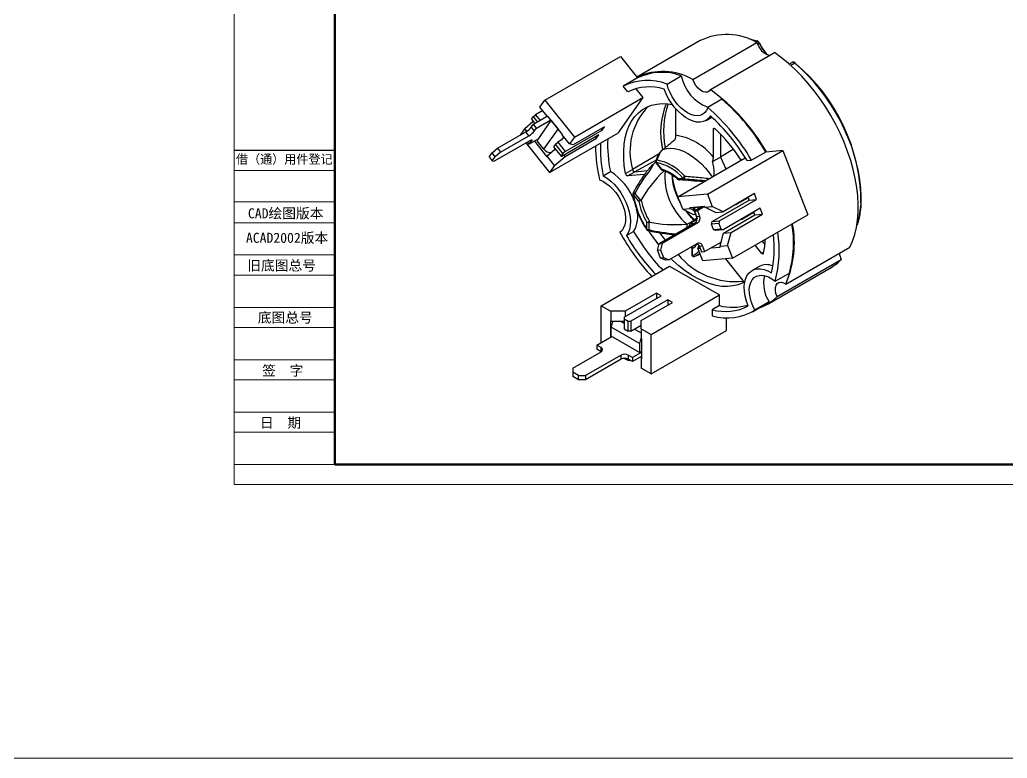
# Model space of a CAD drawing. Header units: millimetres. Extents: x 2517 to 6633, y 792 to 3241.
# Drawn here: x 3152.4 to 3250.5, y 1110 to 1183.3 of the extents above; entities that cross this region are included whole.
import ezdxf

# ---------------------------------------------------------------- set-up
doc = ezdxf.new("R2010")
doc.units = ezdxf.units.MM
for name, color, linetype, lineweight in [('实线', 7, 'Continuous', 25), ('尺寸标注', 2, 'Continuous', 9), ('引导线', 6, 'Continuous', 9), ('文本', 3, 'Continuous', 15), ('粗实线', 9, 'Continuous', 50)]:
    doc.layers.add(name, color=color, linetype=linetype, lineweight=lineweight)
doc.styles.get("Standard").update_dxf_attribs({"font": 'simfang.ttf'})

msp = doc.modelspace()

# ---------------------------------------------------------------- linework, layer by layer
at = {"color": 7, "linetype": 'Continuous', "lineweight": 25}
for p, q in [((3219.9966, 1181.215), (3213.7022, 1177.5814)), ((3219.2629, 1177.3518), (3225.6269, 1181.0256)), ((3204.5661, 1175.2954), (3212.0615, 1179.6224)), ((3212.0615, 1179.6224), (3213.7663, 1177.5016)), ((3221.0013, 1176.3483), (3227.3652, 1180.0221)), ((3229.1224, 1179.0457), (3228.8296, 1178.8766)), ((3229.1224, 1179.0457), (3229.1174, 1179.0427)), ((3213.7663, 1177.5016), (3212.352, 1176.6852)), ((3216.6988, 1176.9039), (3218.113, 1177.7203)), ((3212.7984, 1176.1299), (3212.352, 1176.6852)), ((3207.5055, 1171.6388), (3214.2938, 1175.5576)), ((3214.2938, 1175.5576), (3211.8189, 1172.0363)), ((3213.5872, 1176.4365), (3214.2938, 1175.5576)), ((3204.08, 1174.6037), (3204.5661, 1175.2954)), ((3204.8025, 1173.7049), (3204.08, 1174.6037)), ((3204.5661, 1175.2954), (3207.5055, 1171.6388)), ((3222.1512, 1175.3891), (3220.737, 1174.5726)), ((3203.2315, 1173.3964), (3203.4259, 1173.6731)), ((3203.4259, 1173.6731), (3203.6381, 1173.8553)), ((3203.8448, 1173.152), (3203.4259, 1173.6731)), ((3203.4272, 1172.9109), (3204.8414, 1173.7273)), ((3204.3508, 1174.2668), (3203.6381, 1173.8553)), ((3203.6381, 1173.8553), (3204.0898, 1173.2934)), ((3206.3111, 1171.899), (3204.8414, 1173.7273)), ((3217.5512, 1174.4588), (3217.5512, 1171.8186)), ((3220.5677, 1173.2851), (3221.1491, 1173.6207)), ((3203.4068, 1173.1783), (3202.5774, 1172.4658)), ((3203.215, 1172.6091), (3203.4272, 1172.9109)), ((3203.215, 1172.6091), (3203.5212, 1172.2282)), ((3203.2315, 1173.3964), (3203.5601, 1172.9876)), ((3203.7333, 1172.53), (3203.4272, 1172.9109)), ((3203.7333, 1172.53), (3205.1476, 1173.3464)), ((3203.7946, 1171.2581), (3205.2088, 1173.2702)), ((3205.2088, 1173.2702), (3205.8824, 1172.4323)), ((3210.4842, 1172.6484), (3207.373, 1170.8523)), ((3210.2544, 1172.3214), (3210.4842, 1172.6484)), ((3199.8563, 1170.5206), (3202.6847, 1172.1534)), ((3200.1625, 1170.1397), (3202.9909, 1171.7726)), ((3202.1348, 1171.836), (3202.5774, 1172.4658)), ((3202.7802, 1172.2135), (3202.5774, 1172.4658)), ((3202.9909, 1171.7726), (3202.6847, 1172.1534)), ((3203.5212, 1172.2282), (3203.7333, 1172.53)), ((3204.4682, 1170.4201), (3205.8824, 1172.4323)), ((3205.0307, 1168.1175), (3211.8189, 1172.0363)), ((3209.9185, 1171.8435), (3206.2416, 1169.7209)), ((3206.3111, 1171.899), (3206.2846, 1171.8613)), ((3207.0194, 1170.9471), (3206.2846, 1171.8613)), ((3206.5775, 1170.1988), (3210.2544, 1172.3214)), ((3207.5055, 1171.6388), (3207.0194, 1170.9471)), ((3209.6887, 1171.5166), (3209.582, 1171.6493)), ((3209.6887, 1171.5166), (3209.9185, 1171.8435)), ((3210.2544, 1172.3214), (3210.1477, 1172.4541)), ((3221.2988, 1169.6551), (3221.2988, 1172.4062)), ((3203.0616, 1171.2753), (3199.5261, 1169.2343)), ((3202.6727, 1171.0508), (3205.0307, 1168.1175)), ((3203.0262, 1170.926), (3202.8457, 1171.1506)), ((3203.9265, 1171.4457), (3203.0262, 1170.926)), ((3203.0262, 1170.926), (3203.2384, 1171.2279)), ((3203.5263, 1171.2147), (3204.7554, 1169.6856)), ((3204.4682, 1170.4201), (3203.7946, 1171.2581)), ((3205.6305, 1170.9307), (3205.436, 1170.654)), ((3205.436, 1170.654), (3206.1709, 1169.7398)), ((3205.6305, 1170.9307), (3205.8426, 1171.1129)), ((3206.3653, 1170.0165), (3205.6305, 1170.9307)), ((3206.1962, 1171.317), (3205.8426, 1171.1129)), ((3205.8426, 1171.1129), (3206.5775, 1170.1988)), ((3206.5775, 1169.7205), (3209.6887, 1171.5166)), ((3207.373, 1170.8523), (3207.0194, 1170.9471)), ((3199.0431, 1169.6626), (3199.3259, 1170.065)), ((3199.0431, 1169.6626), (3199.3493, 1169.2817)), ((3199.3259, 1170.065), (3199.8563, 1170.5206)), ((3199.6321, 1169.6841), (3199.3259, 1170.065)), ((3199.3493, 1169.2817), (3199.6321, 1169.6841)), ((3200.1625, 1170.1397), (3199.6321, 1169.6841)), ((3199.8563, 1170.5206), (3200.1625, 1170.1397)), ((3204.7819, 1169.7234), (3204.7554, 1169.6856)), ((3205.5244, 1170.3612), (3204.7819, 1169.7234)), ((3205.5168, 1168.8092), (3204.7819, 1169.7234)), ((3205.5168, 1168.8092), (3206.5775, 1169.7205)), ((3206.3653, 1170.0165), (3206.1709, 1169.7398)), ((3206.1709, 1169.7398), (3206.2416, 1169.7209)), ((3206.5775, 1170.1988), (3206.3653, 1170.0165)), ((3206.5775, 1169.7205), (3206.4708, 1169.8532)), ((3216.2836, 1170.4094), (3216.2404, 1170.3813)), ((3220.7074, 1165.9773), (3228.2027, 1170.3042)), ((3221.2223, 1169.2035), (3222.0059, 1169.6558)), ((3223.2989, 1170.4201), (3222.0059, 1169.6558)), ((3226.498, 1170.1518), (3225.0837, 1169.3354)), ((3228.2027, 1170.3042), (3226.498, 1170.1518)), ((3228.2027, 1170.3042), (3230.6776, 1163.9255)), ((3199.3493, 1169.2817), (3199.5261, 1169.2343)), ((3205.5168, 1168.8092), (3205.0307, 1168.1175)), ((3215.3558, 1168.9595), (3215.0774, 1168.4651)), ((3215.3558, 1168.9595), (3215.4922, 1169.0757)), ((3215.6107, 1169.0544), (3216.1509, 1168.3823)), ((3215.6251, 1169.098), (3216.1355, 1168.4631)), ((3217.768, 1165.7144), (3224.4637, 1169.5798)), ((3224.6374, 1169.2955), (3225.0837, 1169.3354)), ((3210.3655, 1167.7959), (3211.0726, 1168.2041)), ((3212.5697, 1168.0037), (3213.2768, 1168.4119)), ((3212.7782, 1167.7786), (3213.4853, 1168.1868)), ((3214.4762, 1167.9305), (3212.7782, 1167.7786)), ((3213.4853, 1168.1868), (3214.7448, 1168.2994)), ((3217.7647, 1167.5226), (3218.2751, 1167.5683)), ((3218.407, 1167.4513), (3217.8524, 1167.4017)), ((3213.8825, 1165.2576), (3213.3722, 1165.8925)), ((3213.5041, 1166.0204), (3214.0588, 1165.3304)), ((3220.7074, 1165.9773), (3217.768, 1165.7144)), ((3218.2541, 1164.4615), (3217.768, 1165.7144)), ((3220.7074, 1165.9773), (3221.1935, 1164.7243)), ((3225.3655, 1166.0173), (3222.2542, 1164.2212)), ((3225.5953, 1165.425), (3225.3655, 1166.0173)), ((3220.4322, 1164.7269), (3218.9625, 1164.5955)), ((3219.3911, 1164.6338), (3220.0647, 1164.6941)), ((3220.126, 1164.6996), (3219.4189, 1164.2913)), ((3220.4322, 1164.7269), (3219.7251, 1164.3187)), ((3220.0647, 1164.6941), (3220.0742, 1164.6697)), ((3220.4587, 1164.6586), (3220.4322, 1164.7269)), ((3220.4587, 1164.6586), (3221.1935, 1164.7243)), ((3221.1835, 1163.2367), (3224.8604, 1165.3593)), ((3222.2542, 1164.2212), (3221.1935, 1164.7243)), ((3221.9183, 1163.3024), (3225.5953, 1165.425)), ((3224.7632, 1165.6099), (3223.6318, 1164.9568)), ((3224.8604, 1165.3593), (3224.7443, 1165.6587)), ((3224.8604, 1165.3593), (3225.5953, 1165.425)), ((3218.2541, 1164.4615), (3218.989, 1164.5272)), ((3218.2541, 1164.4615), (3219.3148, 1163.9584)), ((3218.989, 1164.5272), (3218.9625, 1164.5955)), ((3219.3548, 1164.3537), (3218.989, 1164.5272)), ((3219.251, 1164.6213), (3219.6725, 1163.5348)), ((3219.3148, 1163.9584), (3219.5017, 1163.9751)), ((3219.4189, 1164.2913), (3219.7251, 1164.3187)), ((3219.4189, 1164.2913), (3219.631, 1163.7446)), ((3219.631, 1163.7446), (3219.9372, 1163.772)), ((3219.7251, 1164.3187), (3219.9372, 1163.772)), ((3221.5193, 1164.1555), (3220.4587, 1164.6586)), ((3221.5193, 1164.1555), (3222.2542, 1164.2212)), ((3225.9311, 1164.5594), (3222.2542, 1162.4367)), ((3222.3148, 1162.1052), (3225.4261, 1163.9013)), ((3223.0497, 1162.1709), (3226.161, 1163.967)), ((3223.1823, 1159.5985), (3230.6776, 1163.9255)), ((3225.3289, 1164.1519), (3224.1975, 1163.4988)), ((3225.4261, 1163.9013), (3225.3099, 1164.2007)), ((3225.4261, 1163.9013), (3226.161, 1163.967)), ((3226.161, 1163.967), (3225.9311, 1164.5594)), ((3214.6971, 1162.4775), (3214.6971, 1163.158)), ((3214.8903, 1163.1872), (3214.8903, 1162.4476)), ((3219.4542, 1163.0849), (3215.9187, 1161.0439)), ((3219.7604, 1163.1123), (3216.2249, 1161.0712)), ((3218.6825, 1162.9824), (3219.3896, 1163.3906)), ((3218.6825, 1162.6394), (3218.6825, 1162.9824)), ((3218.9082, 1162.7757), (3218.9789, 1163.0395)), ((3218.9205, 1162.7768), (3218.9082, 1162.7757)), ((3218.9101, 1162.7708), (3218.9082, 1162.7757)), ((3219.6673, 1163.4369), (3218.9789, 1163.0395)), ((3218.9789, 1163.0395), (3219.4484, 1163.0815)), ((3219.3896, 1163.3906), (3219.3896, 1163.2766)), ((3219.4073, 1163.4595), (3219.6479, 1163.5984)), ((3219.4073, 1163.2869), (3219.4073, 1163.4595)), ((3219.7604, 1163.1123), (3219.4542, 1163.0849)), ((3221.1128, 1162.9728), (3221.1835, 1163.2367)), ((3221.8476, 1163.0385), (3221.1128, 1162.9728)), ((3221.3072, 1162.4716), (3221.1128, 1162.9728)), ((3221.1835, 1163.2367), (3221.9183, 1163.3024)), ((3221.9183, 1163.3024), (3221.8476, 1163.0385)), ((3221.8476, 1163.0385), (3222.0421, 1162.5373)), ((3212.6727, 1161.8491), (3213.3798, 1162.2573)), ((3221.3072, 1162.4716), (3222.0421, 1162.5373)), ((3221.5193, 1162.371), (3221.3072, 1162.4716)), ((3222.2542, 1162.4367), (3221.5193, 1162.371)), ((3221.9613, 1160.7858), (3222.3148, 1162.1052)), ((3222.0421, 1162.5373), (3222.2542, 1162.4367)), ((3222.3148, 1162.1052), (3223.0497, 1162.1709)), ((3222.6961, 1160.8515), (3223.0497, 1162.1709)), ((3215.7419, 1160.3841), (3215.9187, 1161.0439)), ((3215.9187, 1161.0439), (3216.2249, 1161.0712)), ((3216.2249, 1161.0712), (3216.0481, 1160.4115)), ((3216.8613, 1159.431), (3219.6897, 1161.0638)), ((3219.8437, 1160.9133), (3219.7567, 1160.5887)), ((3220.22, 1160.8123), (3219.9138, 1160.7849)), ((3219.9138, 1160.7849), (3220.126, 1160.2382)), ((3220.22, 1160.8123), (3220.4322, 1160.2655)), ((3220.4322, 1160.2655), (3222.0762, 1161.2146)), ((3221.9613, 1160.7858), (3222.6961, 1160.8515)), ((3221.9878, 1160.7174), (3221.9613, 1160.7858)), ((3222.6961, 1160.8515), (3223.1823, 1159.5985)), ((3226.0718, 1160.1044), (3225.4337, 1160.8982)), ((3216.0481, 1160.4115), (3215.7419, 1160.3841)), ((3215.7419, 1160.3841), (3216.0248, 1159.6551)), ((3216.0481, 1160.4115), (3216.3309, 1159.6825)), ((3219.1445, 1160.686), (3219.1445, 1159.9579)), ((3219.2031, 1160.5568), (3219.2031, 1159.8762)), ((3219.5711, 1159.8321), (3219.9797, 1160.014)), ((3219.7567, 1160.5887), (3219.9822, 1160.6088)), ((3220.2429, 1159.3357), (3219.7567, 1160.5887)), ((3220.126, 1160.2382), (3220.4322, 1160.2655)), ((3221.0733, 1160.6357), (3221.9878, 1160.7174)), ((3228.4919, 1157.0421), (3234.8558, 1160.7159)), ((3210.1619, 1154.8923), (3216.9501, 1158.8111)), ((3216.0248, 1159.6551), (3216.3309, 1159.6825)), ((3216.5551, 1159.4036), (3216.0248, 1159.6551)), ((3216.3309, 1159.6825), (3216.8613, 1159.431)), ((3216.8613, 1159.431), (3216.5551, 1159.4036)), ((3216.9501, 1158.8111), (3221.8999, 1155.9536)), ((3219.4202, 1159.7729), (3219.4092, 1159.7686)), ((3223.1823, 1159.5985), (3220.2429, 1159.3357)), ((3222.5097, 1159.5384), (3224.1979, 1157.4383)), ((3227.6227, 1155.8054), (3233.9867, 1159.4792)), ((3225.8422, 1158.7946), (3225.1351, 1158.3864)), ((3226.6316, 1155.0239), (3232.9955, 1158.6978)), ((3227.4311, 1157.3193), (3228.8453, 1158.1357)), ((3215.6597, 1156.1271), (3212.5484, 1154.331)), ((3215.1116, 1152.0349), (3221.8999, 1155.9536)), ((3216.1193, 1155.8618), (3215.6597, 1156.1271)), ((3215.6597, 1156.1271), (3215.6597, 1155.5965)), ((3221.8999, 1154.9026), (3221.8999, 1155.9536)), ((3210.1619, 1154.8923), (3211.1342, 1154.331)), ((3210.1619, 1151.2181), (3210.1619, 1154.8923)), ((3212.4423, 1153.7391), (3216.1193, 1155.8618)), ((3216.791, 1155.474), (3213.1141, 1153.3513)), ((3214.1394, 1153.4126), (3217.2506, 1155.2087)), ((3217.2506, 1155.2087), (3216.791, 1155.474)), ((3216.791, 1155.474), (3216.791, 1154.9433)), ((3221.8999, 1154.9026), (3221.1928, 1154.4944)), ((3225.1674, 1154.2941), (3226.5816, 1155.1105)), ((3226.8262, 1155.2629), (3225.412, 1154.4465)), ((3226.8262, 1155.2629), (3226.5816, 1155.1105)), ((3212.5484, 1154.331), (3211.1342, 1154.331)), ((3211.1342, 1154.331), (3211.1342, 1153.3512)), ((3212.5484, 1154.331), (3212.5484, 1153.8004)), ((3221.1928, 1154.4944), (3221.1928, 1153.8992)), ((3211.0811, 1153.3818), (3211.0811, 1151.7487)), ((3211.0811, 1153.3818), (3211.1342, 1153.3512)), ((3211.1342, 1153.3512), (3212.4423, 1153.3512)), ((3212.4423, 1153.7391), (3212.4423, 1153.5758)), ((3212.4423, 1153.5758), (3212.8312, 1153.3513)), ((3212.4423, 1153.5758), (3212.4423, 1152.596)), ((3212.8312, 1153.3513), (3213.1141, 1153.3513)), ((3212.8312, 1152.3715), (3212.8312, 1153.3513)), ((3213.1141, 1153.3513), (3213.1141, 1152.3715)), ((3213.1141, 1152.3715), (3214.1394, 1152.9634)), ((3214.1394, 1152.5962), (3214.1394, 1153.4126)), ((3222.607, 1152.4424), (3222.607, 1153.693)), ((3213.9803, 1151.1366), (3211.1518, 1152.7694)), ((3211.1518, 1151.8712), (3211.1518, 1152.7694)), ((3212.4423, 1152.596), (3212.8312, 1152.3715)), ((3213.1141, 1152.3715), (3212.8312, 1152.3715)), ((3214.1394, 1152.5962), (3214.1394, 1151.6163)), ((3214.1394, 1152.5962), (3215.1116, 1152.0349)), ((3215.1116, 1148.1155), (3222.607, 1152.4424)), ((3215.1116, 1148.1155), (3215.1116, 1152.0349)), ((3209.7376, 1150.9731), (3211.2226, 1151.8304)), ((3210.1619, 1150.7282), (3209.7376, 1150.9731)), ((3209.7376, 1150.9731), (3209.7376, 1150.5649)), ((3213.9803, 1150.2384), (3211.1518, 1151.8712)), ((3213.9803, 1151.1366), (3213.9803, 1150.2384)), ((3214.1394, 1151.6163), (3214.1924, 1151.5857)), ((3214.1924, 1149.626), (3214.1924, 1151.5857)), ((3207.3335, 1148.6872), (3210.1619, 1150.32)), ((3212.1418, 1149.9934), (3208.6063, 1147.9524)), ((3210.1618, 1150.32), (3209.7376, 1150.5649)), ((3212.1418, 1149.5852), (3212.1418, 1149.9934)), ((3213.2732, 1149.7485), (3212.8489, 1149.9934)), ((3212.8489, 1149.9934), (3212.8489, 1149.5852)), ((3214.1924, 1150.2792), (3213.2732, 1149.7485)), ((3213.9803, 1150.2384), (3214.1924, 1150.3608)), ((3212.1418, 1149.5852), (3208.6063, 1147.5441)), ((3212.4423, 1149.6681), (3212.4423, 1149.6564)), ((3212.8312, 1149.4319), (3212.4423, 1149.6564)), ((3212.8312, 1149.4319), (3212.8312, 1149.5949)), ((3213.1141, 1149.4319), (3212.8312, 1149.4319)), ((3213.2732, 1149.3402), (3212.8489, 1149.5852)), ((3213.1141, 1149.4321), (3213.1141, 1149.4319)), ((3213.1141, 1149.4319), (3213.1142, 1149.432)), ((3214.1924, 1149.8709), (3213.2732, 1149.3402)), ((3213.2732, 1149.7485), (3213.2732, 1149.3402)), ((3214.1394, 1149.8403), (3214.1394, 1149.6566)), ((3214.1394, 1149.6566), (3214.1394, 1148.6768)), ((3214.1394, 1149.6566), (3214.1924, 1149.626)), ((3207.3335, 1148.6872), (3207.3335, 1148.279)), ((3207.8992, 1147.9524), (3207.3335, 1148.279)), ((3207.3335, 1148.279), (3207.3335, 1147.8707)), ((3215.1116, 1148.1155), (3214.1394, 1148.6768)), ((3207.8992, 1147.5441), (3207.3335, 1147.8707)), ((3207.8992, 1147.9524), (3208.6063, 1147.9524)), ((3207.8992, 1147.5441), (3207.8992, 1147.9524)), ((3208.6063, 1147.5441), (3207.8992, 1147.5441)), ((3208.6063, 1147.9524), (3208.6063, 1147.5441))]:
    msp.add_line(p, q, dxfattribs=at)
at = {"color": 8, "linetype": 'Continuous', "lineweight": 25}
for p, q in [((3225.4605, 1181.1017), (3225.5863, 1181.1743)), ((3225.8657, 1180.9055), (3225.7073, 1180.8141)), ((3229.3857, 1178.981), (3228.9772, 1178.7452)), ((3206.4415, 1171.6661), (3206.1962, 1171.317)), ((3221.2988, 1172.4062), (3221.4403, 1172.4878)), ((3222.0059, 1171.9426), (3222.0059, 1169.6558)), ((3203.2384, 1171.2279), (3203.1601, 1171.3252)), ((3205.593, 1170.4588), (3205.5244, 1170.3612)), ((3215.9205, 1169.9787), (3213.2768, 1168.4119)), ((3222.0059, 1169.6558), (3222.5507, 1168.4754)), ((3215.6145, 1169.3579), (3213.4853, 1168.1868)), ((3223.5239, 1164.9471), (3223.6318, 1164.9568)), ((3219.3911, 1164.6338), (3219.5048, 1164.3409)), ((3224.0895, 1163.4891), (3224.1975, 1163.4988)), ((3235.5587, 1162.9474), (3235.5978, 1162.97)), ((3217.5699, 1162.0408), (3217.6255, 1162.0292)), ((3226.1408, 1161.3064), (3226.4196, 1160.9596)), ((3226.0718, 1160.1044), (3226.3134, 1160.2439)), ((3224.2237, 1157.1626), (3224.2306, 1157.1666)), ((3212.1241, 1153.3512), (3212.4423, 1153.1675)), ((3213.4676, 1152.5756), (3214.1394, 1152.1878)), ((3210.1619, 1150.32), (3210.1619, 1150.7282))]:
    msp.add_line(p, q, dxfattribs=at)
at = {"color": 7, "linetype": 'Continuous', "lineweight": 25, "flags": 128}
for points in [[(3225.5863, 1181.1743), (3224.9459, 1181.3434), (3224.7716, 1181.3785)], [(3234.8558, 1160.7159), (3235.1226, 1161.3096), (3235.3393, 1161.9535), (3235.5047, 1162.6438), (3235.6178, 1163.3766), (3235.6779, 1164.1475), (3235.6848, 1164.9522), (3235.6383, 1165.7859), (3235.5388, 1166.6438), (3235.3868, 1167.521), (3235.1832, 1168.4123), (3234.9292, 1169.3125), (3234.6262, 1170.2165), (3234.2761, 1171.1189), (3233.8808, 1172.0147), (3233.4426, 1172.8984), (3232.9641, 1173.7651), (3232.4481, 1174.6097), (3231.8976, 1175.4273), (3231.3157, 1176.2132), (3230.7058, 1176.9627), (3230.0715, 1177.6716), (3229.4164, 1178.3356), (3228.7444, 1178.9511), (3228.0593, 1179.5143), (3227.3652, 1180.0221)], [(3235.5978, 1162.97), (3235.7676, 1163.6128), (3235.8867, 1164.2979), (3235.9544, 1165.0211), (3235.9703, 1165.7781), (3235.9344, 1166.564), (3235.8467, 1167.3742), (3235.7079, 1168.2037), (3235.5189, 1169.0475), (3235.2807, 1169.9002), (3234.9948, 1170.7569), (3234.663, 1171.6121), (3234.2872, 1172.4606), (3233.8699, 1173.2974), (3233.4136, 1174.1172), (3232.921, 1174.9151), (3232.3951, 1175.6861), (3231.8392, 1176.4256), (3231.2567, 1177.129), (3230.6511, 1177.792), (3230.0262, 1178.4106), (3229.3857, 1178.981)], [(3220.737, 1174.5726), (3220.6101, 1174.2897), (3220.4364, 1174.0612), (3220.2202, 1173.8927), (3219.9669, 1173.7884), (3219.6827, 1173.7509), (3219.3747, 1173.7811), (3219.0504, 1173.8782), (3218.7179, 1174.0398), (3218.3854, 1174.2621), (3218.0611, 1174.5394), (3217.7531, 1174.8648), (3217.4689, 1175.2305), (3217.2156, 1175.6273), (3216.9994, 1176.0454), (3216.8257, 1176.4744), (3216.6988, 1176.9039)], [(3221.0013, 1176.3483), (3220.874, 1176.1839), (3220.699, 1176.0917), (3220.4875, 1176.0776), (3220.2532, 1176.1426), (3220.011, 1176.2823), (3219.7767, 1176.488), (3219.5652, 1176.7462), (3219.3902, 1177.0405), (3219.2629, 1177.3518)], [(3221.0252, 1173.7331), (3220.8243, 1173.4815), (3220.5798, 1173.2922), (3220.2969, 1173.169), (3219.9812, 1173.1145), (3219.6394, 1173.1299), (3219.2785, 1173.2148), (3218.9061, 1173.3675), (3218.5297, 1173.5847), (3218.1572, 1173.8621), (3217.7964, 1174.1939), (3217.4546, 1174.5731), (3217.1389, 1174.992), (3216.8559, 1175.4419), (3216.6115, 1175.9135), (3216.4106, 1176.397)], [(3212.5697, 1168.0037), (3212.4568, 1168.7741), (3212.3982, 1169.5219), (3212.3943, 1170.2413), (3212.4453, 1170.9266), (3212.5506, 1171.5726), (3212.7095, 1172.1742), (3212.9207, 1172.7267), (3213.1826, 1173.2258), (3213.4931, 1173.6677), (3213.8498, 1174.0488), (3214.25, 1174.3662), (3214.6906, 1174.6174), (3215.168, 1174.8005), (3215.6785, 1174.9141), (3216.2183, 1174.9572), (3216.7831, 1174.9296), (3217.2323, 1174.8601)], [(3221.2988, 1172.4062), (3221.3027, 1172.4417), (3221.314, 1172.471), (3221.3321, 1172.4922), (3221.3561, 1172.5044), (3221.3847, 1172.5068), (3221.4163, 1172.4993), (3221.4492, 1172.4824), (3221.4816, 1172.4569)], [(3203.0616, 1171.2753), (3203.1272, 1171.3103), (3203.1834, 1171.3342), (3203.2282, 1171.3463), (3203.2598, 1171.3459), (3203.277, 1171.3332), (3203.2791, 1171.3086), (3203.2661, 1171.273), (3203.2384, 1171.2279)], [(3216.1325, 1171.1448), (3216.1382, 1171.0987), (3216.251, 1170.3741)], [(3210.3655, 1167.7959), (3210.7416, 1167.5617), (3211.1116, 1167.2688), (3211.468, 1166.9233), (3211.8033, 1166.5324), (3212.1107, 1166.1041), (3212.3837, 1165.6474), (3212.6167, 1165.1715), (3212.8049, 1164.6865), (3212.9443, 1164.2023), (3213.0322, 1163.729), (3213.0666, 1163.2763), (3213.047, 1162.8537), (3212.9736, 1162.4698), (3212.848, 1162.1326), (3212.6727, 1161.8491)], [(3210.0047, 1167.3794), (3210.3353, 1167.2397), (3210.6687, 1167.0379), (3210.9967, 1166.779), (3211.3113, 1166.4693), (3211.6046, 1166.1166), (3211.8693, 1165.7295), (3212.099, 1165.3177), (3212.288, 1164.8912), (3212.4315, 1164.4607), (3212.5261, 1164.0368), (3212.5694, 1163.6299), (3212.5603, 1163.2502), (3212.499, 1162.9069), (3212.3872, 1162.6087), (3212.2274, 1162.3628), (3212.0238, 1162.1753)], [(3215.9921, 1162.1035), (3216.312, 1161.6652), (3216.5225, 1161.3924)], [(3219.9268, 1160.0431), (3219.6852, 1159.8879), (3219.4202, 1159.7729)], [(3226.2803, 1160.0887), (3226.2692, 1160.0593), (3226.2512, 1160.0378), (3226.2273, 1160.0254), (3226.1989, 1160.0227), (3226.1673, 1160.0299), (3226.1345, 1160.0466), (3226.102, 1160.0719), (3226.0718, 1160.1044)], [(3224.2237, 1157.1626), (3223.7512, 1156.9698), (3223.2451, 1156.8464), (3222.7092, 1156.7933), (3222.1477, 1156.811), (3221.565, 1156.8993), (3220.9656, 1157.0576), (3220.3542, 1157.2846), (3219.7355, 1157.5784), (3219.1145, 1157.937), (3218.4958, 1158.3573), (3217.8844, 1158.8363), (3217.285, 1159.3701), (3217.0869, 1159.5613)], [(3224.763, 1154.8695), (3224.5878, 1155.3553), (3224.4622, 1155.8375), (3224.3888, 1156.3062), (3224.3691, 1156.7516), (3224.4036, 1157.1645), (3224.4914, 1157.5363), (3224.6309, 1157.8595), (3224.8191, 1158.1272), (3225.0521, 1158.334), (3225.3251, 1158.4756), (3225.6324, 1158.549), (3225.9678, 1158.5528), (3226.3242, 1158.4868), (3226.6942, 1158.3524), (3227.0703, 1158.1524)], [(3225.412, 1154.4465), (3225.2083, 1154.8691), (3225.0486, 1155.2994), (3224.9367, 1155.7268), (3224.8755, 1156.1407), (3224.8664, 1156.531), (3224.9097, 1156.8879), (3225.0043, 1157.2026), (3225.1478, 1157.4674), (3225.3368, 1157.6757), (3225.5664, 1157.8224), (3225.8312, 1157.9037), (3226.1245, 1157.9178), (3226.439, 1157.8643), (3226.7671, 1157.7445), (3227.1005, 1157.5613), (3227.4311, 1157.3193)], [(3224.1979, 1157.4383), (3224.2244, 1157.4003), (3224.2455, 1157.359), (3224.2602, 1157.3164), (3224.2677, 1157.2751), (3224.2676, 1157.2371), (3224.2599, 1157.2046), (3224.245, 1157.1793), (3224.2237, 1157.1626)], [(3227.6227, 1155.8054), (3227.508, 1156.1179), (3227.4505, 1156.4226), (3227.4542, 1156.7001), (3227.5186, 1156.9325), (3227.6396, 1157.1047), (3227.8096, 1157.2058), (3228.0174, 1157.2292), (3228.2498, 1157.1734), (3228.4919, 1157.0421)]]:
    msp.add_lwpolyline(points, dxfattribs=at)
at = {"color": 8, "linetype": 'Continuous', "lineweight": 25, "flags": 128}
for points in [[(3229.3857, 1178.981), (3229.3992, 1178.9876), (3229.4115, 1178.9913), (3229.4223, 1178.9918), (3229.4311, 1178.9892), (3229.4343, 1178.9871)], [(3216.2836, 1170.4094), (3216.6464, 1170.5089), (3217.0377, 1170.5416), (3217.4521, 1170.5072), (3217.8842, 1170.406), (3218.3282, 1170.2394), (3218.7783, 1170.0096), (3219.2283, 1169.7198), (3219.6723, 1169.3737), (3220.1044, 1168.976), (3220.5189, 1168.532), (3220.9101, 1168.0476), (3221.1727, 1167.6799)], [(3214.6971, 1162.4775), (3214.6833, 1162.4647), (3214.6748, 1162.4551), (3214.672, 1162.4491), (3214.6723, 1162.448)], [(3214.8903, 1162.4476), (3214.8665, 1162.4102), (3214.8408, 1162.3828), (3214.815, 1162.3674), (3214.7908, 1162.365), (3214.7878, 1162.3657)], [(3219.9587, 1160.068), (3219.9273, 1160.0435), (3219.9268, 1160.0431)]]:
    msp.add_lwpolyline(points, dxfattribs=at)
at = {"color": 7, "linetype": 'Continuous', "lineweight": 25}
for centre, radius, start, end in [((3222.6336, 1175.8258), 5.9998, 60.073331, 116.073192), ((3225.6166, 1181.1272), 0.056, 74.014656, 122.692605), ((3225.3843, 1180.6848), 0.5296, 24.635047, 67.574591), ((3227.3186, 1181.4353), 1.7406, 193.613544, 255.768016), ((3230.5187, 1183.2985), 5.2086, 207.110813, 222.215174), ((3229.4086, 1178.9641), 0.0345, 338.303987, 41.711982), ((3217.7664, 1165.0056), 18.1871, 0.257504, 50.066974), ((3216.2606, 1172.0703), 6.0752, 60.383272, 114.900686), ((3216.1936, 1172.5619), 5.5039, 69.589752, 116.168793), ((3222.2081, 1178.5201), 4.1725, 191.052003, 250.01883), ((3214.7794, 1171.7455), 5.5039, 69.589752, 116.168793), ((3214.9541, 1171.5357), 5.0749, 73.32093, 115.136242), ((3209.6669, 1160.5759), 19.4225, 29.559115, 54.298223), ((3219.4305, 1170.2191), 6.4136, 136.005797, 196.366327), ((3224.0321, 1172.0153), 7.9695, 158.434613, 191.808025), ((3224.4335, 1172.1875), 8.0858, 160.21263, 191.427531), ((3207.5303, 1159.1891), 20.2749, 30.028875, 49.354074), ((3208.9445, 1160.0055), 20.2749, 30.028875, 49.354074), ((3207.9472, 1159.3988), 19.4038, 30.666497, 47.624168), ((3201.7281, 1173.8033), 1.9071, 300.104393, 321.22944), ((3202.0343, 1173.4224), 1.9071, 300.104273, 321.22956), ((3216.6184, 1165.8752), 6.0161, 38.924352, 81.081025), ((3210.5969, 1160.9064), 15.871, 32.086923, 46.699647), ((3224.4237, 1170.8367), 14.8277, 180.322625, 193.48352), ((3223.0784, 1170.4409), 12.9852, 177.318832, 191.753147), ((3223.7855, 1170.8491), 12.9852, 177.318832, 191.753147), ((3205.112, 1170.9189), 0.8145, 217.766026, 278.802634), ((3215.7666, 1169.1797), 0.2, 164.343876, 218.794572), ((3215.8568, 1169.1674), 0.2418, 129.530969, 196.668105), ((3214.7063, 1164.4463), 4.7416, 41.179152, 78.826225), ((3214.7482, 1164.521), 4.9263, 41.179142, 78.826235), ((3208.1244, 1163.3864), 5.6481, 19.668274, 58.535357), ((3212.825, 1168.0311), 0.2567, 186.125482, 259.503875), ((3213.5321, 1168.4393), 0.2567, 186.125482, 259.503875), ((3214.8407, 1168.2055), 0.3513, 47.639612, 74.760266), ((3214.9027, 1164.4462), 4.2018, 47.067314, 72.938062), ((3222.6318, 1167.6842), 6.1403, 174.672792, 229.971494), ((3223.2195, 1168.2136), 6.0638, 182.853318, 210.376608), ((3222.8689, 1168.1158), 5.6405, 182.535903, 205.565755), ((3218.726, 1167.3341), 0.5081, 122.097305, 152.559076), ((3217.9155, 1167.6886), 0.5459, 334.226193, 7.995807), ((3218.4404, 1167.6218), 0.1738, 197.941446, 258.925248), ((3213.5136, 1165.9741), 0.2, 153.569564, 186.879224), ((3213.9026, 1165.4775), 0.6734, 126.275427, 141.962018), ((3221.348, 1167.0224), 8.0554, 188.063818, 214.347538), ((3220.897, 1166.7713), 7.176, 192.177857, 210.2335), ((3220.8421, 1166.7347), 6.8368, 191.190321, 211.221038), ((3223.5675, 1165.0669), 0.1276, 246.462278, 300.286119), ((3211.007, 1163.7105), 2.7824, 328.51584, 16.14674), ((3223.6068, 1168.1548), 6.3626, 216.876462, 228.485549), ((3223.5071, 1168.0925), 6.1866, 218.027058, 228.493986), ((3219.1349, 1163.524), 0.5429, 306.023245, 23.976301), ((3219.4411, 1163.5514), 0.5429, 306.023271, 23.976275), ((3224.1332, 1163.6089), 0.1275, 246.461821, 300.286576), ((3219.0213, 1161.1416), 10.3198, 336.593803, 10.662933), ((3218.0268, 1161.1523), 11.2312, 344.419766, 9.552164), ((3230.7364, 1172.3471), 21.2985, 208.527533, 223.105419), ((3229.914, 1171.8423), 19.928, 210.096839, 223.94764), ((3230.6211, 1172.2505), 19.928, 210.096839, 223.94764), ((3214.8386, 1162.5591), 0.2, 213.754128, 255.322556), ((3214.8382, 1162.7502), 0.307, 242.643118, 279.770998), ((3228.952, 1171.3406), 16.7279, 212.545539, 218.610397), ((3216.575, 1160.5726), 10.7707, 347.014281, 7.352117), ((3216.6125, 1160.3359), 11.2312, 344.419766, 9.552164), ((3219.4809, 1160.6379), 0.4572, 18.753708, 65.338738), ((3219.8517, 1160.7204), 0.3797, 14.001639, 115.250727), ((3218.7125, 1161.7441), 7.7467, 347.66172, 358.104252), ((3223.5052, 1164.6932), 7.4116, 219.594404, 275.839191), ((3219.3445, 1159.9579), 0.2, 180, 288.87027), ((3235.6623, 1160.2788), 1.8566, 185.097288, 205.510322), ((3226.5739, 1157.3177), 1.6482, 67.135876, 116.355045), ((3230.781, 1162.5257), 4.4224, 300.050217, 316.458515), ((3229.7448, 1157.1214), 3.4602, 167.308206, 212.488393), ((3223.2206, 1159.8985), 5.1676, 255.191456, 286.963791), ((3224.4364, 1158.8291), 4.3926, 287.767532, 316.500089), ((3222.496, 1159.2687), 4.9489, 254.732392, 297.26428), ((3222.6965, 1158.8438), 5.1682, 253.085116, 301.696849), ((3212.212, 1152.7226), 1.0612, 143.67853, 177.473442), ((3215.0081, 1151.0976), 1.0285, 147.628898, 177.827163), ((3210.0844, 1150.5241), 0.2183, 290.78338, 69.216782), ((3212.4953, 1149.3111), 0.7685, 62.609581, 117.390361), ((3212.4953, 1148.9028), 0.7685, 62.609581, 117.390361)]:
    msp.add_arc(centre, radius, start, end, dxfattribs=at)
at = {"color": 8, "linetype": 'Continuous', "lineweight": 25}
for centre, radius, start, end in [((3225.8157, 1181.0149), 0.1202, 294.576426, 314.930745), ((3230.3524, 1183.2026), 5.0405, 207.110733, 222.222083), ((3229.2079, 1178.8253), 0.2363, 41.203774, 111.206504), ((3215.7418, 1169.183), 0.1753, 102.820976, 163.203951), ((3215.6575, 1169.0631), 0.0477, 132.828644, 190.531023), ((3213.3927, 1165.9699), 0.0801, 194.257424, 255.154306), ((3213.3677, 1165.8367), 0.2288, 53.392648, 98.330356), ((3235.4338, 1163.0167), 0.1705, 312.734019, 344.093075), ((3235.5697, 1163.0218), 0.059, 298.41953, 341.376499), ((3217.3427, 1162.102), 0.2354, 329.699694, 344.941624), ((3218.3841, 1161.9367), 1.6047, 300.690199, 325.766887), ((3219.245, 1159.9682), 0.101, 185.844965, 245.474598), ((3218.6458, 1161.5091), 1.7254, 288.844257, 315.241914), ((3219.3674, 1159.9397), 0.1761, 201.124502, 283.736778)]:
    msp.add_arc(centre, radius, start, end, dxfattribs=at)
at = {"color": 7, "linetype": 'Continuous', "lineweight": 25}
for centre, major_axis, ratio, start_param, end_param in [((3215.647, 1168.9495), (0.3174, 0.2397), 0.4912426, 1.4401933, 1.6904085), ((3222.3236, 1167.8531), (9.0703, 6.8524), 0.4858011, 2.0670757, 2.3691652), ((3220.3862, 1166.3677), (6.6, 4.9842), 0.490641, 1.8173305, 2.3091533), ((3220.3862, 1166.6588), (7.0383, -0.7135), 0.072975, 1.5907298, 1.9319862), ((3220.3134, 1166.5553), (8.0095, 1.4985), 0.4102814, 3.9122862, 4.4313347), ((3222.6848, 1166.9221), (11.0098, 2.0514), 0.4062791, 3.8530888, 4.1551784)]:
    msp.add_ellipse(centre, major_axis=major_axis, ratio=ratio, start_param=start_param, end_param=end_param, dxfattribs=at)
at = {"color": 8, "linetype": 'Continuous', "lineweight": 25}
msp.add_ellipse((3222.3236, 1166.4081), major_axis=(9.6616, -0.984), ratio=0.0724335, start_param=1.7687451, end_param=1.9955453, dxfattribs=at)
at = {"color": 7, "linetype": 'Continuous', "lineweight": 25}
for points, knots in [([(3225.9006, 1180.9298), (3225.8865, 1180.9545), (3225.8476, 1181.0226), (3225.7581, 1181.1226), (3225.6752, 1181.161), (3225.632, 1181.1811)], [0, 0, 0, 0, 0.2140915, 0.5891567, 1, 1, 1, 1]), ([(3229.4343, 1178.987), (3229.4127, 1179.0034), (3229.3568, 1179.0457), (3229.2633, 1179.0774), (3229.1662, 1179.0721), (3229.1187, 1179.0422), (3229.0984, 1179.0294)], [0, 0, 0, 0, 0.2041754, 0.527698, 0.7975155, 1, 1, 1, 1]), ([(3217.5512, 1171.8186), (3217.5498, 1171.7727), (3217.5456, 1171.6301), (3217.5033, 1171.4733), (3217.4746, 1171.3669)], [0, 0, 0, 0, 0.3216768, 1, 1, 1, 1]), ([(3217.4746, 1171.3669), (3217.3693, 1171.275), (3217.1569, 1171.0896), (3216.8462, 1170.833), (3216.5912, 1170.6318), (3216.4188, 1170.5012), (3216.3234, 1170.4364), (3216.2836, 1170.4094)], [0, 0, 0, 0, 0.3085887, 0.6220203, 0.8004309, 0.9168803, 1, 1, 1, 1]), ([(3216.1953, 1170.3448), (3216.1484, 1170.2917), (3216.0091, 1170.1339), (3215.8174, 1169.8431), (3215.6622, 1169.5197), (3215.5967, 1169.3073), (3215.574, 1169.2337)], [0, 0, 0, 0, 0.1726501, 0.5134072, 0.8312027, 1, 1, 1, 1]), ([(3216.2404, 1170.3813), (3216.2125, 1170.3487), (3216.0523, 1170.1617), (3215.8484, 1169.8402), (3215.7431, 1169.4884), (3215.7029, 1169.3539)], [0, 0, 0, 0, 0.1155837, 0.6619956, 1, 1, 1, 1]), ([(3216.1946, 1170.3454), (3216.1965, 1170.3474), (3216.2002, 1170.3513), (3216.2096, 1170.3594), (3216.2218, 1170.3687), (3216.2325, 1170.3761), (3216.2389, 1170.3803), (3216.2404, 1170.3813)], [0, 0, 0, 0, 0.2276627, 0.4399581, 0.652947, 0.9143083, 1, 1, 1, 1]), ([(3221.2223, 1169.2035), (3221.2545, 1169.3267), (3221.2954, 1169.4834), (3221.2982, 1169.6249), (3221.2988, 1169.6551)], [0, 0, 0, 0, 0.7864414, 1, 1, 1, 1]), ([(3214.933, 1168.5444), (3215.0234, 1168.641), (3215.1572, 1168.7839), (3215.3072, 1168.9165), (3215.3558, 1168.9595)], [0, 0, 0, 0, 0.6759664, 1, 1, 1, 1]), ([(3221.3493, 1167.7819), (3221.3594, 1167.8437), (3221.398, 1168.0799), (3221.3509, 1168.5199), (3221.2876, 1168.9309), (3221.233, 1169.1588), (3221.2223, 1169.2035)], [0, 0, 0, 0, 0.13486749, 0.51523478, 0.90512502, 1, 1, 1, 1]), ([(3214.9297, 1168.5424), (3214.8152, 1168.3941), (3214.4933, 1167.9769), (3214.0174, 1167.2815), (3213.6077, 1166.5973), (3213.3994, 1166.1901), (3213.3345, 1166.0631)], [0, 0, 0, 0, 0.189929, 0.5341095, 0.85479, 1, 1, 1, 1]), ([(3216.1355, 1168.4631), (3216.1354, 1168.4623), (3216.133, 1168.442), (3216.1351, 1168.4078), (3216.1537, 1168.3721), (3216.1774, 1168.3652), (3216.1893, 1168.3617)], [0, 0, 0, 0, 0.0152457, 0.3658318, 0.6825499, 1, 1, 1, 1]), ([(3216.182, 1168.3615), (3216.2268, 1168.35), (3216.3875, 1168.3084), (3216.6751, 1168.1954), (3217.0432, 1168.0026), (3217.413, 1167.7548), (3217.668, 1167.5504), (3217.7981, 1167.4325), (3217.8087, 1167.4228)], [0, 0, 0, 0, 0.0864279, 0.3101177, 0.5335044, 0.7567533, 0.9801176, 1, 1, 1, 1]), ([(3217.7647, 1167.5226), (3217.7648, 1167.5217), (3217.7674, 1167.4985), (3217.7787, 1167.459), (3217.8092, 1167.4165), (3217.838, 1167.4066), (3217.8524, 1167.4017)], [0, 0, 0, 0, 0.0152457, 0.3658318, 0.6825499, 1, 1, 1, 1]), ([(3217.8524, 1167.4017), (3217.8673, 1167.3995), (3217.895, 1167.3955), (3217.931, 1167.3927), (3217.9477, 1167.3914)], [0, 0, 0, 0, 0.5381192, 1, 1, 1, 1]), ([(3213.315, 1165.9501), (3213.3273, 1165.8585), (3213.363, 1165.593), (3213.4576, 1165.1425), (3213.6125, 1164.6013), (3213.8107, 1164.0592), (3214.049, 1163.523), (3214.3198, 1163.0084), (3214.5357, 1162.6538), (3214.6554, 1162.4734), (3214.6723, 1162.448)], [0, 0, 0, 0, 0.0796816, 0.2307102, 0.3816475, 0.5324679, 0.6832008, 0.8338832, 0.9766483, 1, 1, 1, 1]), ([(3214.0588, 1165.3304), (3214.0374, 1165.3204), (3213.9948, 1165.3004), (3213.9332, 1165.275), (3213.8984, 1165.2625), (3213.8832, 1165.2578), (3213.8825, 1165.2576)], [0, 0, 0, 0, 0.3174509, 0.6341683, 0.9847524, 1, 1, 1, 1]), ([(3214.0588, 1165.3304), (3214.0757, 1165.3414), (3214.1073, 1165.3617), (3214.1265, 1165.3933), (3214.1353, 1165.4079)], [0, 0, 0, 0, 0.5381188, 1, 1, 1, 1]), ([(3235.6256, 1163.003), (3235.6571, 1163.1082), (3235.7481, 1163.4127), (3235.8621, 1163.9483), (3235.9467, 1164.5083), (3235.9666, 1164.8681), (3235.9735, 1164.993)], [0, 0, 0, 0, 0.1724147, 0.4992954, 0.8263405, 1, 1, 1, 1]), ([(3214.8903, 1163.1872), (3214.8677, 1163.1804), (3214.8225, 1163.167), (3214.7551, 1163.1569), (3214.7156, 1163.1562), (3214.6979, 1163.1579), (3214.6971, 1163.158)], [0, 0, 0, 0, 0.3174511, 0.6341677, 0.9847531, 1, 1, 1, 1]), ([(3214.9955, 1163.191), (3214.977, 1163.1941), (3214.943, 1163.1998), (3214.9068, 1163.1911), (3214.8903, 1163.1872)], [0, 0, 0, 0, 0.5436457, 1, 1, 1, 1]), ([(3235.5608, 1162.9035), (3235.5652, 1162.9062), (3235.599, 1162.9276), (3235.6132, 1162.9679), (3235.6256, 1163.003)], [0, 0, 0, 0, 0.1275467, 1, 1, 1, 1]), ([(3214.7879, 1162.3656), (3214.9246, 1162.3316), (3215.3311, 1162.2303), (3216.0449, 1162.1006), (3216.8174, 1162.0029), (3217.3145, 1161.9667), (3217.5054, 1161.9527)], [0, 0, 0, 0, 0.1568188, 0.4661198, 0.7949863, 1, 1, 1, 1]), ([(3219.2031, 1160.5568), (3219.2024, 1160.5576), (3219.1849, 1160.5762), (3219.1587, 1160.6147), (3219.1403, 1160.6744), (3219.1477, 1160.7097), (3219.1513, 1160.7273)], [0, 0, 0, 0, 0.0152469, 0.3658323, 0.6825489, 1, 1, 1, 1]), ([(3219.1513, 1160.7273), (3219.1566, 1160.7409), (3219.1626, 1160.7562), (3219.1681, 1160.7624), (3219.1687, 1160.7631)], [0, 0, 0, 0, 0.8854292, 1, 1, 1, 1])]:
    msp.add_open_spline(points, degree=3, knots=knots, dxfattribs=at)
at = {"color": 8, "linetype": 'Continuous', "lineweight": 25}
msp.add_open_spline([(3218.456, 1167.7646), (3218.5081, 1167.7601), (3219.083, 1167.7113), (3219.9123, 1167.6341), (3220.6587, 1167.5545), (3220.9092, 1167.5278)], degree=3, knots=[0, 0, 0, 0, 0.0620597, 0.6852962, 1, 1, 1, 1], dxfattribs=at)
at = {"layer": '实线'}
for p, q in [((3173.7328, 1170.3254), (3183.7328, 1170.3254)), ((3183.7328, 1139.1254), (3183.7328, 1161.5254)), ((3183.7328, 1161.5254), (3183.7328, 1139.1254))]:
    msp.add_line(p, q, dxfattribs=at)
at = {"layer": '尺寸标注', "ltscale": 0.2}
msp.add_line((3054.3981, 1109.9512), (3957.6079, 1109.9512), dxfattribs=at)
at = {"layer": '引导线'}
for p, q in [((3173.7328, 1137.1254), (3173.7328, 1255.9254)), ((3183.7328, 1168.3254), (3173.7328, 1168.3254)), ((3183.7328, 1165.1896), (3173.7328, 1165.1896)), ((3183.7328, 1163.1254), (3173.7328, 1163.1254)), ((3183.7328, 1159.9254), (3173.7328, 1159.9254)), ((3183.7328, 1157.9254), (3173.7328, 1157.9254)), ((3183.7328, 1154.7254), (3173.7328, 1154.7254)), ((3183.7328, 1152.7254), (3173.7328, 1152.7254)), ((3183.7328, 1149.5254), (3173.7328, 1149.5254)), ((3183.7328, 1147.5254), (3173.7328, 1147.5254)), ((3183.7328, 1144.3254), (3173.7328, 1144.3254)), ((3183.7328, 1142.3254), (3173.7328, 1142.3254)), ((3183.7328, 1139.1254), (3173.7328, 1139.1254)), ((3173.7328, 1137.1254), (3341.7328, 1137.1254))]:
    msp.add_line(p, q, dxfattribs=at)
at = {"layer": '粗实线'}
for q in [(3183.7328, 1253.9254), (3339.7328, 1139.1254)]:
    msp.add_line((3183.7328, 1139.1254), q, dxfattribs=at)

# ---------------------------------------------------------------- texts
at = {"layer": '文本', "ltscale": 0.2, "attachment_point": 5}
for s, insert, char_height, width in [('借（通）用件登记', (3178.6978, 1169.3678), 0.88, 20.45144), ('CAD绘图版本', (3178.8399, 1164.0033), 1, 30.318807), ('ACAD2002版本', (3178.977, 1161.5749), 1, 23.403808), ('旧底图总号', (3178.4358, 1158.8293), 1, 26.475371), ('底图总号', (3178.7931, 1153.6564), 1, 5.80464), ('签  字', (3178.5489, 1148.3921), 1, 5.80464), ('日  期', (3178.3256, 1143.2171), 1, 5.80464)]:
    msp.add_mtext(s, dxfattribs=dict(at, insert=insert, char_height=char_height, width=width))

doc.saveas('drawing.dxf')
